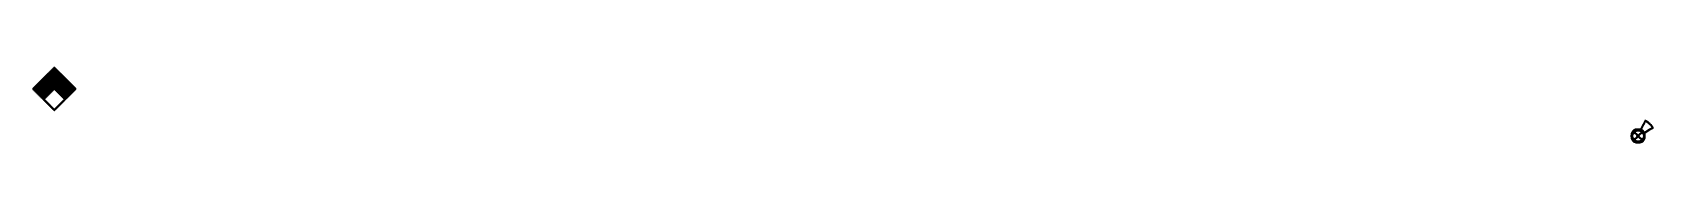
# Paper-space layout 'Layout1' of a CAD drawing. Extents: x 846 to 1497, y 180 to 211.
import ezdxf

# ---------------------------------------------------------------- set-up
doc = ezdxf.new("R2010")
doc.units = 0
doc.header["$LTSCALE"] = 0.01
doc.layers.get('0').update_dxf_attribs({"linetype": 'CONTINUOUS'})
for name, color, linetype in [('CYAN', 4, 'CONTINUOUS'), ('GEEL', 2, 'CONTINUOUS'), ('ROOD', 1, 'CONTINUOUS'), ('VEILIG', 7, 'CONTINUOUS')]:
    doc.layers.add(name, color=color, linetype=linetype)

# ---------------------------------------------------------------- blocks, each defined once
blk = doc.blocks.new('*X')
at = {"color": 0}
for p, q in [((217.36, 227.7), (218.06, 227.7)), ((217.46, 227.8), (218.16, 227.8)), ((217.56, 227.9), (218.26, 227.9)), ((217.66, 228), (218.36, 228)), ((217.76, 228.1), (218.46, 228.1)), ((217.86, 228.2), (218.56, 228.2)), ((217.96, 228.3), (218.66, 228.3)), ((218.06, 228.4), (218.76, 228.4)), ((218.11, 227.75), (220.79, 227.75)), ((218.16, 228.5), (218.86, 228.5)), ((218.24, 227.88), (220.67, 227.88)), ((218.26, 228.6), (218.96, 228.6)), ((218.36, 228.7), (219.06, 228.7)), ((218.36, 228), (220.54, 228)), ((218.46, 228.8), (219.16, 228.8)), ((218.49, 228.12), (220.42, 228.12)), ((218.56, 228.9), (219.26, 228.9)), ((218.61, 228.25), (220.29, 228.25)), ((218.66, 229), (219.36, 229)), ((218.74, 228.38), (220.17, 228.38)), ((218.76, 229.1), (220.15, 229.1)), ((218.86, 229.2), (220.05, 229.2)), ((218.86, 228.5), (220.04, 228.5)), ((218.96, 229.3), (219.95, 229.3)), ((218.99, 228.62), (219.92, 228.62)), ((219.06, 229.4), (219.85, 229.4)), ((219.11, 228.75), (219.79, 228.75)), ((219.16, 229.5), (219.75, 229.5)), ((219.24, 228.88), (219.67, 228.88)), ((219.26, 229.6), (219.65, 229.6)), ((219.36, 229.7), (219.55, 229.7)), ((219.36, 229), (219.54, 229)), ((219.54, 229), (220.25, 229)), ((219.64, 228.9), (220.35, 228.9)), ((219.74, 228.8), (220.45, 228.8)), ((219.84, 228.7), (220.55, 228.7)), ((219.94, 228.6), (220.65, 228.6)), ((220.04, 228.5), (220.75, 228.5)), ((220.14, 228.4), (220.85, 228.4)), ((220.24, 228.3), (220.95, 228.3)), ((220.34, 228.2), (221.05, 228.2)), ((220.44, 228.1), (221.15, 228.1)), ((220.54, 228), (221.25, 228)), ((220.64, 227.9), (221.35, 227.9)), ((220.74, 227.8), (221.45, 227.8)), ((220.84, 227.7), (221.55, 227.7)), ((210.86, 221.2), (211.56, 221.2)), ((210.96, 221.3), (211.66, 221.3)), ((211.06, 221.4), (211.76, 221.4)), ((211.16, 221.5), (211.86, 221.5)), ((211.26, 221.6), (211.96, 221.6)), ((211.36, 221.7), (212.06, 221.7)), ((211.46, 221.8), (212.16, 221.8)), ((211.56, 221.9), (212.26, 221.9)), ((211.61, 221.25), (218.98, 221.25)), ((211.66, 222), (212.36, 222)), ((211.74, 221.38), (218.86, 221.38)), ((211.76, 222.1), (212.46, 222.1)), ((211.86, 222.2), (212.56, 222.2)), ((211.86, 221.5), (218.73, 221.5)), ((211.96, 222.3), (212.66, 222.3)), ((211.99, 221.62), (218.61, 221.62)), ((212.06, 222.4), (212.76, 222.4)), ((212.11, 221.75), (218.48, 221.75)), ((212.16, 222.5), (212.86, 222.5)), ((212.24, 221.88), (218.36, 221.88)), ((212.26, 222.6), (212.96, 222.6)), ((212.36, 222.7), (213.06, 222.7)), ((212.36, 222), (218.23, 222)), ((212.46, 222.8), (213.16, 222.8)), ((212.49, 222.12), (218.11, 222.12)), ((212.56, 222.9), (213.26, 222.9)), ((212.61, 222.25), (217.98, 222.25)), ((212.66, 223), (213.36, 223)), ((212.74, 222.38), (217.86, 222.38)), ((212.76, 223.1), (213.46, 223.1)), ((212.86, 223.2), (213.56, 223.2)), ((212.86, 222.5), (217.73, 222.5)), ((212.96, 223.3), (213.66, 223.3)), ((212.99, 222.62), (217.61, 222.62)), ((213.06, 223.4), (213.76, 223.4)), ((213.11, 222.75), (217.48, 222.75)), ((213.16, 223.5), (213.86, 223.5)), ((213.24, 222.88), (217.36, 222.88)), ((213.26, 223.6), (213.96, 223.6)), ((213.36, 223.7), (214.06, 223.7)), ((213.36, 223), (217.23, 223)), ((213.46, 223.8), (214.16, 223.8)), ((213.49, 223.12), (217.11, 223.12)), ((213.56, 223.9), (214.26, 223.9)), ((213.61, 223.25), (216.98, 223.25)), ((213.66, 224), (214.36, 224)), ((213.74, 223.38), (216.86, 223.38)), ((213.76, 224.1), (214.46, 224.1)), ((213.86, 224.2), (214.56, 224.2)), ((213.86, 223.5), (216.73, 223.5)), ((213.96, 224.3), (214.66, 224.3)), ((213.99, 223.62), (216.61, 223.62)), ((214.06, 224.4), (214.76, 224.4)), ((214.11, 223.75), (216.48, 223.75)), ((214.16, 224.5), (214.86, 224.5)), ((214.24, 223.88), (216.36, 223.88)), ((214.26, 224.6), (214.96, 224.6)), ((214.36, 224.7), (215.06, 224.7)), ((214.36, 224), (216.23, 224)), ((214.46, 224.8), (215.16, 224.8)), ((214.49, 224.12), (216.11, 224.12)), ((214.56, 224.9), (215.26, 224.9)), ((214.61, 224.25), (215.98, 224.25)), ((214.66, 225), (215.59, 225)), ((214.74, 224.38), (215.86, 224.38)), ((214.76, 225.1), (215.49, 225.1)), ((214.86, 225.2), (215.56, 225.2)), ((214.86, 224.5), (215.73, 224.5)), ((214.96, 225.3), (215.66, 225.3)), ((214.99, 224.62), (215.61, 224.62)), ((215.06, 225.4), (215.76, 225.4)), ((215.11, 224.75), (215.48, 224.75)), ((215.16, 225.5), (215.86, 225.5)), ((215.24, 224.88), (215.36, 224.88)), ((215.26, 225.6), (215.96, 225.6)), ((215.33, 224.9), (215.69, 224.9)), ((215.36, 225.7), (216.06, 225.7)), ((215.43, 224.8), (215.79, 224.8)), ((215.46, 225.8), (216.16, 225.8)), ((215.49, 225.12), (223.42, 225.12)), ((215.53, 224.7), (215.89, 224.7)), ((215.56, 225.9), (216.26, 225.9)), ((215.59, 225), (223.32, 225)), ((215.61, 225.25), (223.29, 225.25)), ((215.63, 224.6), (215.99, 224.6)), ((215.66, 226), (216.36, 226)), ((215.71, 224.88), (223.19, 224.88)), ((215.73, 224.5), (216.09, 224.5)), ((215.74, 225.38), (223.17, 225.38)), ((215.76, 226.1), (216.46, 226.1)), ((215.83, 224.4), (216.19, 224.4)), ((215.84, 224.75), (223.07, 224.75)), ((215.86, 226.2), (216.56, 226.2)), ((215.86, 225.5), (223.04, 225.5)), ((215.93, 224.3), (216.29, 224.3)), ((215.96, 226.3), (216.66, 226.3)), ((215.96, 224.62), (222.94, 224.62)), ((215.99, 225.62), (222.92, 225.62)), ((216.03, 224.2), (216.39, 224.2)), ((216.06, 226.4), (216.76, 226.4)), ((216.09, 224.5), (222.82, 224.5)), ((216.11, 225.75), (222.79, 225.75)), ((216.13, 224.1), (216.49, 224.1)), ((216.16, 226.5), (216.86, 226.5)), ((216.21, 224.38), (222.69, 224.38)), ((216.23, 224), (216.59, 224)), ((216.24, 225.88), (222.67, 225.88)), ((216.26, 226.6), (216.96, 226.6)), ((216.33, 223.9), (216.69, 223.9)), ((216.34, 224.25), (222.57, 224.25)), ((216.36, 226.7), (217.06, 226.7)), ((216.36, 226), (222.54, 226)), ((216.43, 223.8), (216.79, 223.8)), ((216.46, 226.8), (217.16, 226.8)), ((216.46, 224.12), (222.44, 224.12)), ((216.49, 226.12), (222.42, 226.12)), ((216.53, 223.7), (216.89, 223.7)), ((216.56, 226.9), (217.26, 226.9)), ((216.59, 224), (222.32, 224)), ((216.61, 226.25), (222.29, 226.25)), ((216.63, 223.6), (216.99, 223.6)), ((216.66, 227), (217.36, 227)), ((216.71, 223.88), (222.19, 223.88)), ((216.73, 223.5), (217.09, 223.5)), ((216.74, 226.38), (222.17, 226.38)), ((216.76, 227.1), (217.46, 227.1)), ((216.83, 223.4), (217.19, 223.4)), ((216.84, 223.75), (222.07, 223.75)), ((216.86, 227.2), (217.56, 227.2)), ((216.86, 226.5), (222.04, 226.5)), ((216.93, 223.3), (217.29, 223.3)), ((216.96, 227.3), (217.66, 227.3)), ((216.96, 223.62), (221.94, 223.62)), ((216.99, 226.62), (221.92, 226.62)), ((217.03, 223.2), (217.39, 223.2)), ((217.06, 227.4), (217.76, 227.4)), ((217.09, 223.5), (221.82, 223.5)), ((217.11, 226.75), (221.79, 226.75)), ((217.13, 223.1), (217.49, 223.1)), ((217.16, 227.5), (217.86, 227.5)), ((217.21, 223.38), (221.69, 223.38)), ((217.23, 223), (217.59, 223)), ((217.24, 226.88), (221.67, 226.88)), ((217.26, 227.6), (217.96, 227.6)), ((217.33, 222.9), (217.69, 222.9)), ((217.34, 223.25), (221.57, 223.25)), ((217.36, 227), (221.54, 227)), ((217.43, 222.8), (217.79, 222.8)), ((217.46, 223.12), (221.44, 223.12)), ((217.49, 227.12), (221.42, 227.12)), ((217.53, 222.7), (217.89, 222.7)), ((217.59, 223), (221.32, 223)), ((217.61, 227.25), (221.29, 227.25)), ((217.63, 222.6), (217.99, 222.6)), ((217.71, 222.88), (221.19, 222.88)), ((217.73, 222.5), (218.09, 222.5)), ((217.74, 227.38), (221.17, 227.38)), ((217.83, 222.4), (218.19, 222.4)), ((217.84, 222.75), (221.07, 222.75)), ((217.86, 227.5), (221.04, 227.5)), ((217.93, 222.3), (218.29, 222.3)), ((217.96, 222.62), (220.94, 222.62)), ((217.99, 227.62), (220.92, 227.62)), ((218.03, 222.2), (218.39, 222.2)), ((218.09, 222.5), (220.82, 222.5)), ((218.13, 222.1), (218.49, 222.1)), ((218.21, 222.38), (220.69, 222.38)), ((218.23, 222), (218.59, 222)), ((218.33, 221.9), (218.69, 221.9)), ((218.34, 222.25), (220.57, 222.25)), ((218.43, 221.8), (218.79, 221.8)), ((218.46, 222.12), (220.44, 222.12)), ((218.53, 221.7), (218.89, 221.7)), ((218.59, 222), (220.32, 222)), ((218.63, 221.6), (218.99, 221.6)), ((218.71, 221.88), (220.19, 221.88)), ((218.73, 221.5), (219.09, 221.5)), ((218.83, 221.4), (219.19, 221.4)), ((218.84, 221.75), (220.07, 221.75)), ((218.93, 221.3), (219.29, 221.3)), ((218.96, 221.62), (219.94, 221.62)), ((219.03, 221.2), (219.39, 221.2)), ((219.09, 221.5), (219.82, 221.5)), ((219.21, 221.38), (219.69, 221.38)), ((219.34, 221.25), (219.57, 221.25)), ((219.52, 221.2), (219.87, 221.2)), ((219.62, 221.3), (219.97, 221.3)), ((219.72, 221.4), (220.07, 221.4)), ((219.82, 221.5), (220.17, 221.5)), ((219.92, 221.6), (220.27, 221.6)), ((219.92, 221.25), (227.29, 221.25)), ((220.02, 221.7), (220.37, 221.7)), ((220.05, 221.38), (227.17, 221.38)), ((220.12, 221.8), (220.47, 221.8)), ((220.17, 221.5), (227.04, 221.5)), ((220.22, 221.9), (220.57, 221.9)), ((220.3, 221.62), (226.92, 221.62)), ((220.32, 222), (220.67, 222)), ((220.42, 222.1), (220.77, 222.1)), ((220.42, 221.75), (226.79, 221.75)), ((220.52, 222.2), (220.87, 222.2)), ((220.55, 221.88), (226.67, 221.88)), ((220.62, 222.3), (220.97, 222.3)), ((220.67, 222), (226.54, 222)), ((220.72, 222.4), (221.07, 222.4)), ((220.8, 222.12), (226.42, 222.12)), ((220.82, 222.5), (221.17, 222.5)), ((220.92, 222.6), (221.27, 222.6)), ((220.92, 222.25), (226.29, 222.25)), ((220.94, 227.6), (221.65, 227.6)), ((221.02, 222.7), (221.37, 222.7)), ((221.04, 227.5), (221.75, 227.5)), ((221.05, 222.38), (226.17, 222.38)), ((221.12, 222.8), (221.47, 222.8)), ((221.14, 227.4), (221.85, 227.4)), ((221.17, 222.5), (226.04, 222.5)), ((221.22, 222.9), (221.57, 222.9)), ((221.24, 227.3), (221.95, 227.3)), ((221.3, 222.62), (225.92, 222.62)), ((221.32, 223), (221.67, 223)), ((221.34, 227.2), (222.05, 227.2)), ((221.42, 223.1), (221.77, 223.1)), ((221.42, 222.75), (225.79, 222.75)), ((221.44, 227.1), (222.15, 227.1)), ((221.52, 223.2), (221.87, 223.2)), ((221.54, 227), (222.25, 227)), ((221.55, 222.88), (225.67, 222.88)), ((221.62, 223.3), (221.97, 223.3)), ((221.64, 226.9), (222.35, 226.9)), ((221.67, 223), (225.54, 223)), ((221.72, 223.4), (222.07, 223.4)), ((221.74, 226.8), (222.45, 226.8)), ((221.8, 223.12), (225.42, 223.12)), ((221.82, 223.5), (222.17, 223.5)), ((221.84, 226.7), (222.55, 226.7)), ((221.92, 223.6), (222.27, 223.6)), ((221.92, 223.25), (225.29, 223.25)), ((221.94, 226.6), (222.65, 226.6)), ((222.02, 223.7), (222.37, 223.7)), ((222.04, 226.5), (222.75, 226.5)), ((222.05, 223.38), (225.17, 223.38)), ((222.12, 223.8), (222.47, 223.8)), ((222.14, 226.4), (222.85, 226.4)), ((222.17, 223.5), (225.04, 223.5)), ((222.22, 223.9), (222.57, 223.9)), ((222.24, 226.3), (222.95, 226.3)), ((222.3, 223.62), (224.92, 223.62)), ((222.32, 224), (222.67, 224)), ((222.34, 226.2), (223.05, 226.2)), ((222.42, 224.1), (222.77, 224.1)), ((222.42, 223.75), (224.79, 223.75)), ((222.44, 226.1), (223.15, 226.1)), ((222.52, 224.2), (222.87, 224.2)), ((222.54, 226), (223.25, 226)), ((222.55, 223.88), (224.67, 223.88)), ((222.62, 224.3), (222.97, 224.3)), ((222.64, 225.9), (223.35, 225.9)), ((222.67, 224), (224.54, 224)), ((222.72, 224.4), (223.07, 224.4)), ((222.74, 225.8), (223.45, 225.8)), ((222.8, 224.12), (224.42, 224.12)), ((222.82, 224.5), (223.17, 224.5)), ((222.84, 225.7), (223.55, 225.7)), ((222.92, 224.6), (223.27, 224.6)), ((222.92, 224.25), (224.29, 224.25)), ((222.94, 225.6), (223.65, 225.6)), ((223.02, 224.7), (223.37, 224.7)), ((223.04, 225.5), (223.75, 225.5)), ((223.05, 224.38), (224.17, 224.38)), ((223.12, 224.8), (223.47, 224.8)), ((223.14, 225.4), (223.85, 225.4)), ((223.17, 224.5), (224.04, 224.5)), ((223.22, 224.9), (223.57, 224.9)), ((223.24, 225.3), (223.95, 225.3)), ((223.3, 224.62), (223.92, 224.62)), ((223.32, 225), (224.25, 225)), ((223.34, 225.2), (224.05, 225.2)), ((223.42, 225.1), (224.15, 225.1)), ((223.42, 224.75), (223.79, 224.75)), ((223.55, 224.88), (223.67, 224.88)), ((223.64, 224.9), (224.35, 224.9)), ((223.74, 224.8), (224.45, 224.8)), ((223.84, 224.7), (224.55, 224.7)), ((223.94, 224.6), (224.65, 224.6)), ((224.04, 224.5), (224.75, 224.5)), ((224.14, 224.4), (224.85, 224.4)), ((224.24, 224.3), (224.95, 224.3)), ((224.34, 224.2), (225.05, 224.2)), ((224.44, 224.1), (225.15, 224.1)), ((224.54, 224), (225.25, 224)), ((224.64, 223.9), (225.35, 223.9)), ((224.74, 223.8), (225.45, 223.8)), ((224.84, 223.7), (225.55, 223.7)), ((224.94, 223.6), (225.65, 223.6)), ((225.04, 223.5), (225.75, 223.5)), ((225.14, 223.4), (225.85, 223.4)), ((225.24, 223.3), (225.95, 223.3)), ((225.34, 223.2), (226.05, 223.2)), ((225.44, 223.1), (226.15, 223.1)), ((225.54, 223), (226.25, 223)), ((225.64, 222.9), (226.35, 222.9)), ((225.74, 222.8), (226.45, 222.8)), ((225.84, 222.7), (226.55, 222.7)), ((225.94, 222.6), (226.65, 222.6)), ((226.04, 222.5), (226.75, 222.5)), ((226.14, 222.4), (226.85, 222.4)), ((226.24, 222.3), (226.95, 222.3)), ((226.34, 222.2), (227.05, 222.2)), ((226.44, 222.1), (227.15, 222.1)), ((226.54, 222), (227.25, 222)), ((226.64, 221.9), (227.35, 221.9)), ((226.74, 221.8), (227.45, 221.8)), ((226.84, 221.7), (227.55, 221.7)), ((226.94, 221.6), (227.65, 221.6)), ((227.04, 221.5), (227.75, 221.5)), ((227.14, 221.4), (227.85, 221.4)), ((227.24, 221.3), (227.95, 221.3)), ((227.34, 221.2), (228.05, 221.2)), ((210.66, 221), (211.36, 221)), ((210.67, 220.9), (211.38, 220.9)), ((210.76, 221.1), (211.46, 221.1)), ((210.77, 220.8), (211.48, 220.8)), ((210.87, 220.7), (211.58, 220.7)), ((210.97, 220.6), (211.68, 220.6)), ((211.07, 220.5), (211.78, 220.5)), ((211.17, 220.4), (211.88, 220.4)), ((211.27, 220.3), (211.98, 220.3)), ((211.36, 221), (219.23, 221)), ((211.37, 220.2), (212.08, 220.2)), ((211.4, 220.88), (219.19, 220.88)), ((211.47, 220.1), (212.18, 220.1)), ((211.49, 221.12), (219.11, 221.12)), ((211.53, 220.75), (219.07, 220.75)), ((211.57, 220), (212.28, 220)), ((211.65, 220.62), (218.94, 220.62)), ((211.67, 219.9), (212.38, 219.9)), ((211.77, 219.8), (212.48, 219.8)), ((211.78, 220.5), (218.82, 220.5)), ((211.87, 219.7), (212.58, 219.7)), ((211.9, 220.38), (218.69, 220.38)), ((211.97, 219.6), (212.68, 219.6)), ((212.03, 220.25), (218.57, 220.25)), ((212.07, 219.5), (212.78, 219.5)), ((212.15, 220.12), (218.44, 220.12)), ((212.17, 219.4), (212.88, 219.4)), ((212.27, 219.3), (212.98, 219.3)), ((212.28, 220), (218.32, 220)), ((212.37, 219.2), (213.08, 219.2)), ((212.4, 219.88), (218.19, 219.88)), ((212.47, 219.1), (213.18, 219.1)), ((212.53, 219.75), (218.07, 219.75)), ((212.57, 219), (213.28, 219)), ((212.65, 219.62), (217.94, 219.62)), ((212.67, 218.9), (213.38, 218.9)), ((212.77, 218.8), (213.48, 218.8)), ((212.78, 219.5), (217.82, 219.5)), ((212.87, 218.7), (213.58, 218.7)), ((212.9, 219.38), (217.69, 219.38)), ((212.97, 218.6), (213.68, 218.6)), ((213.03, 219.25), (217.57, 219.25)), ((213.07, 218.5), (213.78, 218.5)), ((213.15, 219.12), (217.44, 219.12)), ((213.17, 218.4), (213.88, 218.4)), ((213.27, 218.3), (213.98, 218.3)), ((213.28, 219), (217.32, 219)), ((213.37, 218.2), (214.08, 218.2)), ((213.4, 218.88), (217.19, 218.88)), ((213.47, 218.1), (214.18, 218.1)), ((213.53, 218.75), (217.07, 218.75)), ((213.57, 218), (214.28, 218)), ((213.65, 218.62), (216.94, 218.62)), ((213.67, 217.9), (214.38, 217.9)), ((213.77, 217.8), (214.48, 217.8)), ((213.78, 218.5), (216.82, 218.5)), ((213.87, 217.7), (214.58, 217.7)), ((213.9, 218.38), (216.69, 218.38)), ((213.97, 217.6), (214.68, 217.6)), ((214.03, 218.25), (216.57, 218.25)), ((214.07, 217.5), (214.78, 217.5)), ((214.15, 218.12), (216.44, 218.12)), ((214.17, 217.4), (214.88, 217.4)), ((214.27, 217.3), (214.98, 217.3)), ((214.28, 218), (216.32, 218)), ((214.37, 217.2), (215.08, 217.2)), ((214.4, 217.88), (216.19, 217.88)), ((214.47, 217.1), (215.18, 217.1)), ((214.53, 217.75), (216.07, 217.75)), ((214.57, 217), (215.28, 217)), ((214.65, 217.62), (215.94, 217.62)), ((214.67, 216.9), (215.57, 216.9)), ((214.77, 216.8), (215.48, 216.8)), ((214.78, 217.5), (215.82, 217.5)), ((214.87, 216.7), (215.58, 216.7)), ((214.9, 217.38), (215.69, 217.38)), ((214.97, 216.6), (215.68, 216.6)), ((215.03, 217.25), (215.57, 217.25)), ((215.07, 216.5), (215.78, 216.5)), ((215.15, 217.12), (215.44, 217.12)), ((215.17, 216.4), (215.88, 216.4)), ((215.27, 216.3), (215.98, 216.3)), ((215.28, 217), (215.32, 217)), ((215.32, 217), (215.67, 217)), ((215.37, 216.2), (216.08, 216.2)), ((215.42, 217.1), (215.77, 217.1)), ((215.47, 216.1), (216.18, 216.1)), ((215.52, 217.2), (215.87, 217.2)), ((215.57, 216), (216.28, 216)), ((215.62, 217.3), (215.97, 217.3)), ((215.67, 215.9), (216.38, 215.9)), ((215.72, 217.4), (216.07, 217.4)), ((215.77, 215.8), (216.48, 215.8)), ((215.82, 217.5), (216.17, 217.5)), ((215.87, 215.7), (216.58, 215.7)), ((215.92, 217.6), (216.27, 217.6)), ((215.97, 215.6), (216.68, 215.6)), ((216.02, 217.7), (216.37, 217.7)), ((216.07, 215.5), (216.78, 215.5)), ((216.12, 217.8), (216.47, 217.8)), ((216.17, 215.4), (216.88, 215.4)), ((216.22, 217.9), (216.57, 217.9)), ((216.27, 215.3), (216.98, 215.3)), ((216.32, 218), (216.67, 218)), ((216.37, 215.2), (217.08, 215.2)), ((216.42, 218.1), (216.77, 218.1)), ((216.47, 215.1), (217.18, 215.1)), ((216.52, 218.2), (216.87, 218.2)), ((216.57, 215), (217.28, 215)), ((216.62, 218.3), (216.97, 218.3)), ((216.67, 214.9), (217.38, 214.9)), ((216.72, 218.4), (217.07, 218.4)), ((216.77, 214.8), (217.48, 214.8)), ((216.82, 218.5), (217.17, 218.5)), ((216.87, 214.7), (217.58, 214.7)), ((216.92, 218.6), (217.27, 218.6)), ((217.02, 218.7), (217.37, 218.7)), ((217.12, 218.8), (217.47, 218.8)), ((217.22, 218.9), (217.57, 218.9)), ((217.32, 219), (217.67, 219)), ((217.42, 219.1), (217.77, 219.1)), ((217.52, 219.2), (217.87, 219.2)), ((217.62, 219.3), (217.97, 219.3)), ((217.72, 219.4), (218.07, 219.4)), ((217.82, 219.5), (218.17, 219.5)), ((217.92, 219.6), (218.27, 219.6)), ((218.02, 219.7), (218.37, 219.7)), ((218.12, 219.8), (218.47, 219.8)), ((218.22, 219.9), (218.57, 219.9)), ((218.32, 220), (218.67, 220)), ((218.42, 220.1), (218.77, 220.1)), ((218.52, 220.2), (218.87, 220.2)), ((218.62, 220.3), (218.97, 220.3)), ((218.72, 220.4), (219.07, 220.4)), ((218.82, 220.5), (219.17, 220.5)), ((218.92, 220.6), (219.27, 220.6)), ((219.02, 220.7), (219.37, 220.7)), ((219.12, 220.8), (219.79, 220.8)), ((219.13, 221.1), (219.77, 221.1)), ((219.22, 220.9), (219.69, 220.9)), ((219.23, 221), (219.67, 221)), ((219.53, 220.7), (219.89, 220.7)), ((219.63, 220.6), (219.99, 220.6)), ((219.67, 221), (227.54, 221)), ((219.71, 220.88), (227.5, 220.88)), ((219.73, 220.5), (220.09, 220.5)), ((219.8, 221.12), (227.42, 221.12)), ((219.83, 220.4), (220.19, 220.4)), ((219.84, 220.75), (227.38, 220.75)), ((219.93, 220.3), (220.29, 220.3)), ((219.96, 220.62), (227.25, 220.62)), ((220.03, 220.2), (220.39, 220.2)), ((220.09, 220.5), (227.13, 220.5)), ((220.13, 220.1), (220.49, 220.1)), ((220.21, 220.38), (227, 220.38)), ((220.23, 220), (220.59, 220)), ((220.33, 219.9), (220.69, 219.9)), ((220.34, 220.25), (226.88, 220.25)), ((220.43, 219.8), (220.79, 219.8)), ((220.46, 220.12), (226.75, 220.12)), ((220.53, 219.7), (220.89, 219.7)), ((220.59, 220), (226.63, 220)), ((220.63, 219.6), (220.99, 219.6)), ((220.71, 219.88), (226.5, 219.88)), ((220.73, 219.5), (221.09, 219.5)), ((220.83, 219.4), (221.19, 219.4)), ((220.84, 219.75), (226.38, 219.75)), ((220.93, 219.3), (221.29, 219.3)), ((220.96, 219.62), (226.25, 219.62)), ((221.03, 219.2), (221.39, 219.2)), ((221.09, 219.5), (226.13, 219.5)), ((221.13, 219.1), (221.49, 219.1)), ((221.21, 219.38), (226, 219.38)), ((221.23, 219), (221.59, 219)), ((221.33, 218.9), (221.69, 218.9)), ((221.33, 214.7), (222.03, 214.7)), ((221.34, 219.25), (225.88, 219.25)), ((221.43, 218.8), (221.79, 218.8)), ((221.43, 214.8), (222.13, 214.8)), ((221.46, 219.12), (225.75, 219.12)), ((221.53, 218.7), (221.89, 218.7)), ((221.53, 214.9), (222.23, 214.9)), ((221.59, 219), (225.63, 219)), ((221.63, 218.6), (221.99, 218.6)), ((221.63, 215), (222.33, 215)), ((221.71, 218.88), (225.5, 218.88)), ((221.73, 218.5), (222.09, 218.5)), ((221.73, 215.1), (222.43, 215.1)), ((221.83, 218.4), (222.19, 218.4)), ((221.83, 215.2), (222.53, 215.2)), ((221.84, 218.75), (225.38, 218.75)), ((221.93, 218.3), (222.29, 218.3)), ((221.93, 215.3), (222.63, 215.3)), ((221.96, 218.62), (225.25, 218.62)), ((222.03, 218.2), (222.39, 218.2)), ((222.03, 215.4), (222.73, 215.4)), ((222.09, 218.5), (225.13, 218.5)), ((222.13, 218.1), (222.49, 218.1)), ((222.13, 215.5), (222.83, 215.5)), ((222.21, 218.38), (225, 218.38)), ((222.23, 218), (222.59, 218)), ((222.23, 215.6), (222.93, 215.6)), ((222.33, 217.9), (222.69, 217.9)), ((222.33, 215.7), (223.03, 215.7)), ((222.34, 218.25), (224.88, 218.25)), ((222.43, 217.8), (222.79, 217.8)), ((222.43, 215.8), (223.13, 215.8)), ((222.46, 218.12), (224.75, 218.12)), ((222.53, 217.7), (222.89, 217.7)), ((222.53, 215.9), (223.23, 215.9)), ((222.59, 218), (224.63, 218)), ((222.63, 217.6), (222.99, 217.6)), ((222.63, 216), (223.33, 216)), ((222.71, 217.88), (224.5, 217.88)), ((222.73, 217.5), (223.09, 217.5)), ((222.73, 216.1), (223.43, 216.1)), ((222.83, 217.4), (223.19, 217.4)), ((222.83, 216.2), (223.53, 216.2)), ((222.84, 217.75), (224.38, 217.75)), ((222.93, 217.3), (223.29, 217.3)), ((222.93, 216.3), (223.63, 216.3)), ((222.96, 217.62), (224.25, 217.62)), ((223.03, 217.2), (223.39, 217.2)), ((223.03, 216.4), (223.73, 216.4)), ((223.09, 217.5), (224.13, 217.5)), ((223.13, 217.1), (223.49, 217.1)), ((223.13, 216.5), (223.83, 216.5)), ((223.21, 217.38), (224, 217.38)), ((223.23, 217), (223.59, 217)), ((223.23, 216.6), (223.93, 216.6)), ((223.33, 216.9), (224.23, 216.9)), ((223.33, 216.7), (224.03, 216.7)), ((223.34, 217.25), (223.88, 217.25)), ((223.43, 216.8), (224.13, 216.8)), ((223.46, 217.12), (223.75, 217.12)), ((223.59, 217), (223.63, 217)), ((223.63, 217), (224.33, 217)), ((223.73, 217.1), (224.43, 217.1)), ((223.83, 217.2), (224.53, 217.2)), ((223.93, 217.3), (224.63, 217.3)), ((224.03, 217.4), (224.73, 217.4)), ((224.13, 217.5), (224.83, 217.5)), ((224.23, 217.6), (224.93, 217.6)), ((224.33, 217.7), (225.03, 217.7)), ((224.43, 217.8), (225.13, 217.8)), ((224.53, 217.9), (225.23, 217.9)), ((224.63, 218), (225.33, 218)), ((224.73, 218.1), (225.43, 218.1)), ((224.83, 218.2), (225.53, 218.2)), ((224.93, 218.3), (225.63, 218.3)), ((225.03, 218.4), (225.73, 218.4)), ((225.13, 218.5), (225.83, 218.5)), ((225.23, 218.6), (225.93, 218.6)), ((225.33, 218.7), (226.03, 218.7)), ((225.43, 218.8), (226.13, 218.8)), ((225.53, 218.9), (226.23, 218.9)), ((225.63, 219), (226.33, 219)), ((225.73, 219.1), (226.43, 219.1)), ((225.83, 219.2), (226.53, 219.2)), ((225.93, 219.3), (226.63, 219.3)), ((226.03, 219.4), (226.73, 219.4)), ((226.13, 219.5), (226.83, 219.5)), ((226.23, 219.6), (226.93, 219.6)), ((226.33, 219.7), (227.03, 219.7)), ((226.43, 219.8), (227.13, 219.8)), ((226.53, 219.9), (227.23, 219.9)), ((226.63, 220), (227.33, 220)), ((226.73, 220.1), (227.43, 220.1)), ((226.83, 220.2), (227.53, 220.2)), ((226.93, 220.3), (227.63, 220.3)), ((227.03, 220.4), (227.73, 220.4)), ((227.13, 220.5), (227.83, 220.5)), ((227.23, 220.6), (227.93, 220.6)), ((227.33, 220.7), (228.03, 220.7)), ((227.43, 220.8), (228.13, 220.8)), ((227.44, 221.1), (228.15, 221.1)), ((227.53, 220.9), (228.23, 220.9)), ((227.54, 221), (228.25, 221)), ((216.97, 214.6), (217.68, 214.6)), ((217.07, 214.5), (217.78, 214.5)), ((217.17, 214.4), (217.88, 214.4)), ((217.27, 214.3), (217.98, 214.3)), ((217.37, 214.2), (218.08, 214.2)), ((217.47, 214.1), (218.18, 214.1)), ((217.57, 214), (218.28, 214)), ((217.67, 213.9), (218.38, 213.9)), ((217.77, 213.8), (218.48, 213.8)), ((217.87, 213.7), (218.58, 213.7)), ((217.97, 213.6), (218.68, 213.6)), ((218.07, 213.5), (218.78, 213.5)), ((218.17, 213.4), (218.88, 213.4)), ((218.27, 213.3), (218.98, 213.3)), ((218.37, 213.2), (219.08, 213.2)), ((218.47, 213.1), (219.18, 213.1)), ((218.57, 213), (219.28, 213)), ((218.67, 212.9), (219.38, 212.9)), ((218.77, 212.8), (220.13, 212.8)), ((218.87, 212.7), (220.03, 212.7)), ((218.97, 212.6), (219.93, 212.6)), ((219.07, 212.5), (219.83, 212.5)), ((219.17, 212.4), (219.73, 212.4)), ((219.27, 212.3), (219.63, 212.3)), ((219.37, 212.2), (219.53, 212.2)), ((219.53, 212.9), (220.23, 212.9)), ((219.63, 213), (220.33, 213)), ((219.73, 213.1), (220.43, 213.1)), ((219.83, 213.2), (220.53, 213.2)), ((219.93, 213.3), (220.63, 213.3)), ((220.03, 213.4), (220.73, 213.4)), ((220.13, 213.5), (220.83, 213.5)), ((220.23, 213.6), (220.93, 213.6)), ((220.33, 213.7), (221.03, 213.7)), ((220.43, 213.8), (221.13, 213.8)), ((220.53, 213.9), (221.23, 213.9)), ((220.63, 214), (221.33, 214)), ((220.73, 214.1), (221.43, 214.1)), ((220.83, 214.2), (221.53, 214.2)), ((220.93, 214.3), (221.63, 214.3)), ((221.03, 214.4), (221.73, 214.4)), ((221.13, 214.5), (221.83, 214.5)), ((221.23, 214.6), (221.93, 214.6)), ((857.72, 208.25), (858.15, 208.25)), ((857.79, 208.38), (857.89, 208.38)), ((852, 202.12), (853, 202.12)), ((852, 202), (853, 202)), ((852, 201.88), (853, 201.88)), ((852.01, 202.25), (853.02, 202.25)), ((852.01, 201.75), (853.02, 201.75)), ((852.02, 202.38), (853.04, 202.38)), ((852.04, 202.5), (853.06, 202.5)), ((852.07, 202.62), (853.1, 202.62)), ((852.1, 202.75), (853.15, 202.75)), ((852.13, 202.88), (853.2, 202.88)), ((852.17, 203), (853.27, 203)), ((852.22, 203.12), (853.35, 203.12)), ((852.27, 203.25), (853.44, 203.25)), ((852.33, 203.38), (853.55, 203.38)), ((852.4, 203.5), (853.68, 203.5)), ((852.48, 203.62), (853.83, 203.62)), ((852.56, 203.75), (854.03, 203.75)), ((852.66, 203.88), (854.3, 203.88)), ((852.76, 204), (857.24, 204)), ((852.88, 204.12), (857.12, 204.12)), ((853.02, 204.25), (856.98, 204.25)), ((853.17, 204.38), (856.83, 204.38)), ((853.34, 204.5), (856.66, 204.5)), ((853.44, 203.25), (854.1, 203.25)), ((853.52, 203.12), (854.23, 203.12)), ((853.55, 204.62), (856.45, 204.62)), ((853.55, 203.38), (853.98, 203.38)), ((853.65, 203), (854.35, 203)), ((853.68, 203.5), (853.85, 203.5)), ((853.77, 202.88), (854.48, 202.88)), ((853.8, 204.75), (856.2, 204.75)), ((853.9, 202.75), (854.6, 202.75)), ((854.02, 202.62), (854.73, 202.62)), ((854.14, 204.88), (855.86, 204.88)), ((854.15, 202.5), (854.85, 202.5)), ((854.27, 202.38), (854.98, 202.38)), ((854.4, 202.25), (855.6, 202.25)), ((854.4, 201.75), (855.6, 201.75)), ((854.52, 202.12), (855.48, 202.12)), ((854.52, 201.88), (855.48, 201.88)), ((854.65, 202), (855.35, 202)), ((855.02, 202.38), (855.73, 202.38)), ((855.15, 202.5), (855.85, 202.5)), ((855.27, 202.62), (855.98, 202.62)), ((855.4, 202.75), (856.1, 202.75)), ((855.52, 202.88), (856.23, 202.88)), ((855.65, 203), (856.35, 203)), ((855.7, 203.88), (857.34, 203.88)), ((855.77, 203.12), (856.48, 203.12)), ((855.9, 203.25), (856.56, 203.25)), ((855.95, 204.88), (856.51, 204.88)), ((855.97, 203.75), (857.44, 203.75)), ((856.01, 205), (856.58, 205)), ((856.02, 203.38), (856.45, 203.38)), ((856.08, 205.12), (856.64, 205.12)), ((856.14, 205.25), (856.71, 205.25)), ((856.15, 203.5), (856.32, 203.5)), ((856.17, 203.62), (857.52, 203.62)), ((856.2, 204.75), (856.45, 204.75)), ((856.21, 205.38), (856.77, 205.38)), ((856.27, 205.5), (856.84, 205.5)), ((856.32, 203.5), (857.6, 203.5)), ((856.34, 205.62), (856.91, 205.62)), ((856.41, 205.75), (856.97, 205.75)), ((856.45, 203.38), (857.67, 203.38)), ((856.47, 205.88), (857.04, 205.88)), ((856.54, 206), (857.1, 206)), ((856.56, 203.25), (857.73, 203.25)), ((856.6, 206.12), (857.17, 206.12)), ((856.65, 203.12), (857.78, 203.12)), ((856.67, 206.25), (857.23, 206.25)), ((856.73, 206.38), (857.3, 206.38)), ((856.73, 203), (857.83, 203)), ((856.8, 206.5), (857.37, 206.5)), ((856.8, 202.88), (857.87, 202.88)), ((856.85, 202.75), (857.9, 202.75)), ((856.87, 206.62), (857.43, 206.62)), ((856.9, 202.62), (857.93, 202.62)), ((856.93, 206.75), (857.5, 206.75)), ((856.94, 202.5), (857.96, 202.5)), ((856.96, 202.38), (857.98, 202.38)), ((856.98, 202.25), (857.99, 202.25)), ((856.98, 201.75), (857.99, 201.75)), ((857, 206.88), (857.56, 206.88)), ((857, 202.12), (858, 202.12)), ((857, 202), (858, 202)), ((857, 201.88), (858, 201.88)), ((857.06, 207), (857.63, 207)), ((857.13, 207.12), (857.69, 207.12)), ((857.19, 207.25), (857.76, 207.25)), ((857.26, 207.38), (857.82, 207.38)), ((857.33, 207.5), (857.89, 207.5)), ((857.39, 207.62), (857.96, 207.62)), ((857.46, 207.75), (858.02, 207.75)), ((857.52, 207.88), (858.81, 207.88)), ((857.59, 208), (858.61, 208)), ((857.6, 203.5), (858.38, 203.5)), ((857.63, 203.62), (858.58, 203.62)), ((857.65, 208.12), (858.39, 208.12)), ((857.67, 203.38), (858.18, 203.38)), ((857.73, 203.25), (857.98, 203.25)), ((857.83, 203.75), (858.78, 203.75)), ((858.03, 207.75), (858.99, 207.75)), ((858.04, 203.88), (858.99, 203.88)), ((858.24, 204), (859.19, 204)), ((858.26, 207.62), (859.17, 207.62)), ((858.44, 204.12), (859.39, 204.12)), ((858.46, 207.5), (859.33, 207.5)), ((858.64, 204.25), (859.59, 204.25)), ((858.66, 207.38), (859.48, 207.38)), ((858.83, 207.25), (859.63, 207.25)), ((858.85, 204.38), (859.8, 204.38)), ((859, 207.12), (859.77, 207.12)), ((859.05, 204.5), (860, 204.5)), ((859.15, 207), (859.9, 207)), ((859.25, 204.62), (860.2, 204.62)), ((859.3, 206.88), (860.02, 206.88)), ((859.44, 206.75), (860.14, 206.75)), ((859.45, 204.75), (860.4, 204.75)), ((859.57, 206.62), (860.25, 206.62)), ((859.65, 204.88), (860.61, 204.88)), ((859.69, 206.5), (860.36, 206.5)), ((859.81, 206.38), (860.46, 206.38)), ((859.86, 205), (860.81, 205)), ((859.92, 206.25), (860.56, 206.25)), ((860.02, 206.12), (860.66, 206.12)), ((860.06, 205.12), (861.01, 205.12)), ((860.12, 206), (860.74, 206)), ((860.22, 205.88), (860.83, 205.88)), ((860.26, 205.25), (861.2, 205.25)), ((860.31, 205.75), (860.91, 205.75)), ((860.4, 205.62), (860.99, 205.62)), ((860.46, 205.38), (861.13, 205.38)), ((860.48, 205.5), (861.06, 205.5)), ((852.02, 201.62), (853.04, 201.62)), ((852.04, 201.5), (853.06, 201.5)), ((852.07, 201.38), (853.1, 201.38)), ((852.1, 201.25), (853.15, 201.25)), ((852.13, 201.12), (853.2, 201.12)), ((852.17, 201), (853.27, 201)), ((852.22, 200.88), (853.35, 200.88)), ((852.27, 200.75), (853.44, 200.75)), ((852.33, 200.62), (853.55, 200.62)), ((852.4, 200.5), (853.68, 200.5)), ((852.48, 200.38), (853.83, 200.38)), ((852.56, 200.25), (854.03, 200.25)), ((852.66, 200.12), (854.3, 200.12)), ((852.76, 200), (857.24, 200)), ((852.88, 199.88), (857.12, 199.88)), ((853.02, 199.75), (856.98, 199.75)), ((853.17, 199.62), (856.83, 199.62)), ((853.34, 199.5), (856.66, 199.5)), ((853.44, 200.75), (854.1, 200.75)), ((853.52, 200.88), (854.23, 200.88)), ((853.55, 200.62), (853.98, 200.62)), ((853.55, 199.38), (856.45, 199.38)), ((853.65, 201), (854.35, 201)), ((853.68, 200.5), (853.85, 200.5)), ((853.77, 201.12), (854.48, 201.12)), ((853.8, 199.25), (856.2, 199.25)), ((853.9, 201.25), (854.6, 201.25)), ((854.02, 201.38), (854.73, 201.38)), ((854.14, 199.12), (855.86, 199.12)), ((854.15, 201.5), (854.85, 201.5)), ((854.27, 201.62), (854.98, 201.62)), ((855.02, 201.62), (855.73, 201.62)), ((855.15, 201.5), (855.85, 201.5)), ((855.27, 201.38), (855.98, 201.38)), ((855.4, 201.25), (856.1, 201.25)), ((855.52, 201.12), (856.23, 201.12)), ((855.65, 201), (856.35, 201)), ((855.7, 200.12), (857.34, 200.12)), ((855.77, 200.88), (856.48, 200.88)), ((855.9, 200.75), (856.56, 200.75)), ((855.97, 200.25), (857.44, 200.25)), ((856.02, 200.62), (856.45, 200.62)), ((856.15, 200.5), (856.32, 200.5)), ((856.17, 200.38), (857.52, 200.38)), ((856.32, 200.5), (857.6, 200.5)), ((856.45, 200.62), (857.67, 200.62)), ((856.56, 200.75), (857.73, 200.75)), ((856.65, 200.88), (857.78, 200.88)), ((856.73, 201), (857.83, 201)), ((856.8, 201.12), (857.87, 201.12)), ((856.85, 201.25), (857.9, 201.25)), ((856.9, 201.38), (857.93, 201.38)), ((856.94, 201.5), (857.96, 201.5)), ((856.96, 201.62), (857.98, 201.62))]:
    blk.add_line(p, q, dxfattribs=at)

psp = doc.layouts.get("Layout1")

# ---------------------------------------------------------------- block references
at = {"layer": 'CYAN', "color": 0}
psp.add_blockref('*X', (635.53, -19.01), dxfattribs=at)
at = {"layer": 'GEEL', "color": 0}
psp.add_blockref('*X', (635.53, -19.01), dxfattribs=at)
at = {"layer": 'ROOD', "color": 0}
psp.add_blockref('*X', (635.53, -19.01), dxfattribs=at)
at = {"layer": 'VEILIG', "color": 0}
psp.add_blockref('*X', (635.53, -19.01), dxfattribs=at)

doc.saveas('drawing.dxf')
